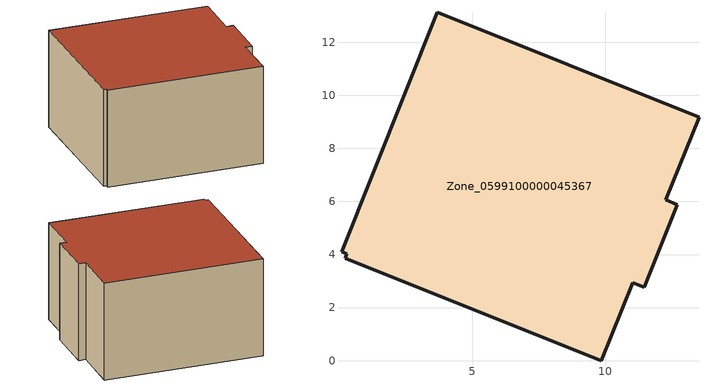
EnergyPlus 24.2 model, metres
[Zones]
Zone_0599100000045367
 floor ground (C_G): 0.27,4.02 0.06,4.1 3.68,13.13 13.54,9.18 12.29,6.06 12.72,5.88 11.47,2.76 11.04,2.93 9.86,0 0.21,3.87 z0
 wall outside (C_F): 12.29,6.06 13.54,9.18 3.68,13.13 0.06,4.1 0.27,4.02 0.21,3.87 9.86,0 11.04,2.93 11.47,2.76 12.72,5.88 12.29,6.06 z0:6.65
 roof outside (C_R): 0.06,4.1 0.27,4.02 0.21,3.87 9.86,0 11.04,2.93 11.47,2.76 12.72,5.88 12.29,6.06 13.54,9.18 3.68,13.13 z6.65
[BUILDING]
Pand.0599100000045367: North Axis=0; Terrain=City; Loads Convergence Tolerance Value=0.04; Temperature Convergence Tolerance Value=0.4; Solar Distribution=FullExterior; Maximum Number of Warmup Days=25; Minimum Number of Warmup Days=1
[Site:Location]
Rotterdam.The.Hague.AP_ZH_NLD Design_Conditions: Latitude=51.96; Longitude=4.45; Time Zone=1; Elevation=-4.5
[SITE:GROUNDTEMPERATURE:BUILDINGSURFACE]
18, 18, 18, 18, 18, 18, 18, 18, 18, 18, 18, 18
[MATERIAL] Thermal Absorptance=0.9; Solar Absorptance=0.7; Visible Absorptance=0.7
Name | Roughness | Thickness | Conductivity | Density | Specific Heat
G.D.1965-1974 | MediumSmooth | 0.15 | 0.882353 | 540 | 1210
F.D.1965-1974 | Rough | 0.3 | 0.697674 | 1920 | 840
R.D.1965-1974 | MediumRough | 0.2 | 0.232558 | 1500 | 1000
[CONSTRUCTION]
C_G: G.D.1965-1974
C_F: F.D.1965-1974
C_R: R.D.1965-1974
[ZONE]
Zone_0599100000045367: Type=1; Multiplier=1; Ceiling Height=Autocalculate; Volume=Autocalculate; Floor Area=autocalculate; Part of Total Floor Area=Yes
[ZONEINFILTRATION:DESIGNFLOWRATE]
Infil_Zone_0599100000045367: Zone or ZoneList or Space or SpaceList=Zone_0599100000045367; Schedule=AlwaysOn; Design Flow Rate Calculation Method=Flow/Area; Flow Rate per Floor Area=0.0042; Constant Term Coefficient=1; Temperature Term Coefficient=0; Velocity Term Coefficient=0; Velocity Squared Term Coefficient=0
[HVACTEMPLATE:ZONE:IDEALLOADSAIRSYSTEM]
Zone_0599100000045367: Maximum Heating Supply Air Temperature=50; Minimum Cooling Supply Air Temperature=13; Maximum Heating Supply Air Humidity Ratio=0.0156; Minimum Cooling Supply Air Humidity Ratio=0.0077; Heating Limit=NoLimit; Cooling Limit=NoLimit; Dehumidification Control Type=ConstantSensibleHeatRatio; Cooling Sensible Heat Ratio=0.7; Dehumidification Setpoint=60; Humidification Control Type=None; Humidification Setpoint=30; Outdoor Air Method=None; Outdoor Air Flow Rate per Person=0.00944; Outdoor Air Flow Rate per Zone Floor Area=0; Outdoor Air Flow Rate per Zone=0; Demand Controlled Ventilation Type=None; Outdoor Air Economizer Type=NoEconomizer; Heat Recovery Type=None; Sensible Heat Recovery Effectiveness=0.7; Latent Heat Recovery Effectiveness=0.65
[ZONECONTROL:THERMOSTAT]
ThermostatControl_Zone_0599100000045367: Zone or ZoneList=Zone_0599100000045367; Control Type Schedule=DualSetpointControlType; Control 1=Thermostat_Zone_0599100000045367; Temperature Difference Between Cutout And Setpoint=0
[THERMOSTATSETPOINT:DUALSETPOINT]
Thermostat_Zone_0599100000045367: Heating Setpoint Temperature Schedule=HeatingSetpoint_Zone_0599100000045367; Cooling Setpoint Temperature Schedule=CoolingSetpoint_Zone_0599100000045367
[SCHEDULE:COMPACT]
HeatingSetpoint_Zone_0599100000045367: Through: 12/31, For: AllDays, Until: 24:00, 21
CoolingSetpoint_Zone_0599100000045367: Through: 12/31, For: AllDays, Until: 24:00, 24
DualSetpointControlType: Through: 12/31, For: AllDays, Until: 24:00, 4
AlwaysOn: Through: 12/31, For: AllDays, Until: 24:00, 1
